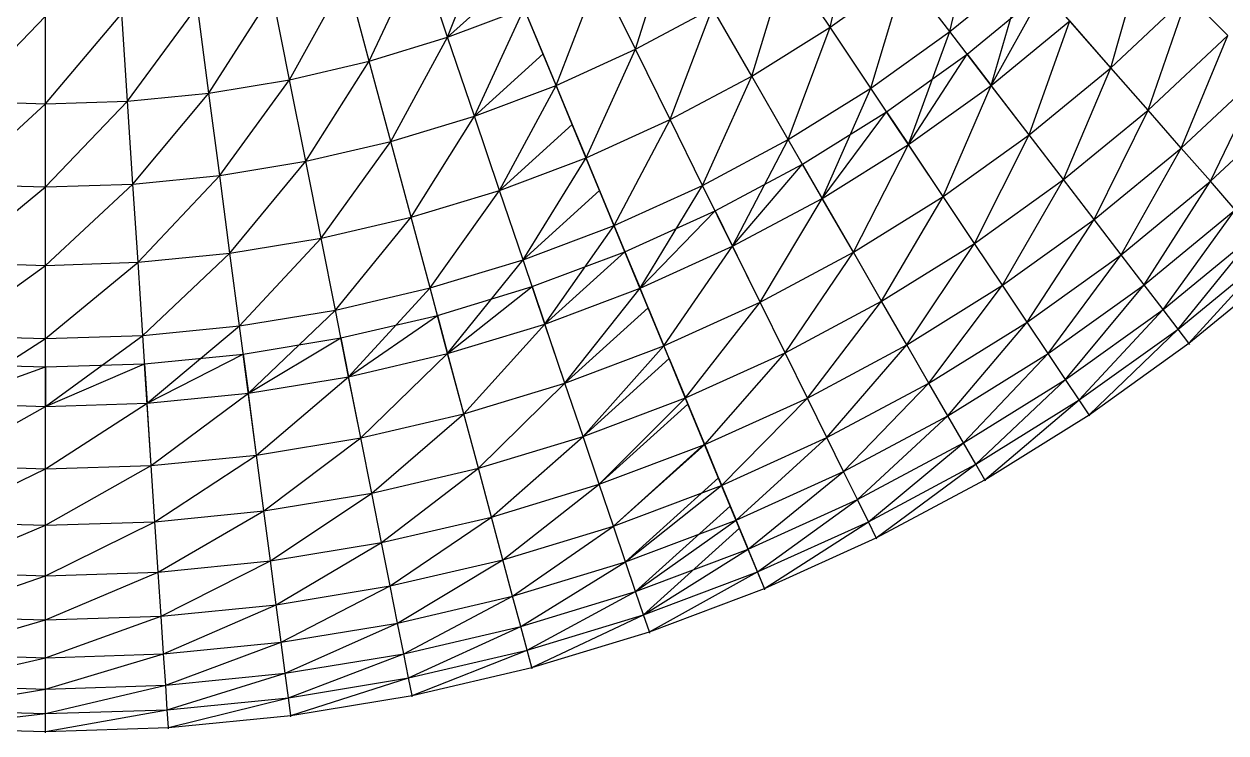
# Model space of a CAD drawing. Extents: x -1560 to 4680, y -1560 to 1560.
# Drawn here: x 3102 to 4100, y -1560 to -972 of the extents above; entities that cross this region are included whole.
import ezdxf

# ---------------------------------------------------------------- set-up
doc = ezdxf.new("R2010")
doc.units = 0
doc.header["$MEASUREMENT"] = 0
for name, color, linetype in [('HHST6X6X0.375', 13, 'Continuous'), ('L30X30X3', 1, 'Continuous'), ('TRIO25X148_A', 4, 'Continuous'), ('TRIO25X148_B', 6, 'Continuous'), ('TRIO25X148_C', 96, 'Continuous'), ('TRIO25X148_D', 3, 'Continuous'), ('TRIO25X148_F', 52, 'Continuous'), ('TRIO2875X148_A', 140, 'Continuous'), ('TRIO35X148', 30, 'Continuous'), ('TRIO45X148', 5, 'Continuous')]:
    doc.layers.add(name, color=color, linetype=linetype)

msp = doc.modelspace()

# ---------------------------------------------------------------- linework, layer by layer
at = {"layer": 'HHST6X6X0.375'}
for p, q in [((4069.67, -1237.63, 60), (4068.98, -1236.74, 68.93)), ((3986.69, -1297.09, 60), (3986.07, -1296.16, 68.93)), ((3900, -1351, 60), (3899.44, -1350.03, 68.93)), ((3809.97, -1399.12, 60), (3809.47, -1398.11, 68.93)), ((3716.99, -1441.25, 60), (3716.56, -1440.21, 68.93)), ((3621.45, -1477.21, 60), (3621.08, -1476.15, 68.93)), ((3523.76, -1506.84, 60), (3523.47, -1505.76, 68.93)), ((3424.34, -1530.03, 60), (3424.12, -1528.92, 68.93)), ((3323.62, -1546.65, 60), (3323.47, -1545.54, 68.93)), ((3222.03, -1556.66, 60), (3221.96, -1555.54, 68.93)), ((3120, -1560, 60), (3120, -1558.88, 68.93))]:
    msp.add_line(p, q, dxfattribs=at)
at = {"layer": 'L30X30X3'}
for p, q in [((3543.65, -1022.78, 983.97), (3532.87, -996.75, 955.58)), ((3884.85, -996.78, 744.42), (3904.83, -1022.81, 767.3)), ((3818.02, -1044.67, 744.42), (3836.25, -1071.95, 767.3)), ((3557.12, -1055.3, 888.79), (3568.54, -1082.86, 915.44)), ((3748.21, -1088.08, 744.42), (3764.61, -1116.5, 767.3)), ((3591.8, -1139.03, 843.13), (3579.8, -1110.04, 818.32)), ((3675.7, -1126.84, 744.42), (3690.21, -1156.27, 767.3)), ((3600.81, -1160.77, 744.42), (3613.36, -1191.08, 767.3)), ((3523.86, -1189.73, 744.42), (3534.41, -1220.8, 767.3)), ((3445.18, -1213.6, 744.42), (3453.67, -1245.29, 767.3)), ((3620.08, -1207.31, 667.36), (3633.14, -1238.83, 688.22)), ((3365.11, -1232.27, 744.42), (3371.51, -1264.45, 767.3)), ((3283.99, -1245.66, 744.42), (3288.28, -1278.19, 767.3)), ((3120, -1256.41, 744.42), (3120, -1289.22, 767.3)), ((3202.17, -1253.72, 744.42), (3204.32, -1286.46, 767.3)), ((3637.55, -1249.48, 587.4), (3651.07, -1282.11, 606.18)), ((3667.07, -1320.75, 521.47), (3653.15, -1287.14, 504.85)), ((3666.82, -1320.15, 420), (3681.1, -1354.62, 434.41)), ((3678.52, -1348.39, 333.15), (3693.11, -1383.6, 345.29)), ((3688.2, -1371.76, 244.63), (3703.04, -1407.58, 254.46)), ((3710.87, -1426.47, 162.22), (3695.83, -1390.17, 154.74))]:
    msp.add_line(p, q, dxfattribs=at)
at = {"layer": 'TRIO25X148_A'}
for p, q in [((3453.66, -982.93, 1048.46), (3430.27, -914.01, 1108.7)), ((3771.17, -974.55, 915.44), (3735.04, -920.48, 983.97)), ((3388.66, -1002.65, 1048.46), (3369.82, -932.35, 1108.7)), ((3609.64, -992.88, 983.97), (3579.1, -930.97, 1048.46)), ((3870.53, -978.11, 843.13), (3833.52, -929.87, 915.44)), ((3322.51, -1018.07, 1048.46), (3308.31, -946.69, 1108.7)), ((3255.49, -1029.14, 1048.46), (3245.99, -956.98, 1108.7)), ((4101.28, -981.28, 606.18), (4068.16, -948.16, 688.22)), ((3120, -1038.02, 1048.46), (3120, -965.24, 1108.7)), ((3187.89, -1035.8, 1048.46), (3183.13, -963.17, 1108.7)), ((3543.65, -1022.78, 983.97), (3517.23, -959, 1048.46)), ((3706.04, -1015.05, 915.44), (3673.53, -958.73, 983.97)), ((3804.95, -1025.1, 843.13), (3771.17, -974.55, 915.44)), ((4004.12, -1008.15, 688.22), (3970.04, -969.29, 767.3)), ((3475.85, -1048.3, 983.97), (3453.66, -982.93, 1048.46)), ((3904.83, -1022.81, 767.3), (3870.53, -978.11, 843.13)), ((3638.4, -1051.21, 915.44), (3609.64, -992.88, 983.97)), ((3406.52, -1069.33, 983.97), (3388.66, -1002.65, 1048.46)), ((3736.44, -1067.7, 843.13), (3706.04, -1015.05, 915.44)), ((4035, -1043.36, 606.18), (4004.12, -1008.15, 688.22)), ((3335.98, -1085.78, 983.97), (3322.51, -1018.07, 1048.46)), ((3568.54, -1082.86, 915.44), (3543.65, -1022.78, 983.97)), ((3836.25, -1071.95, 767.3), (3804.95, -1025.1, 843.13)), ((3936.29, -1063.81, 688.22), (3904.83, -1022.81, 767.3)), ((3192.4, -1104.68, 983.97), (3187.89, -1035.8, 1048.46)), ((3264.5, -1097.58, 983.97), (3255.49, -1029.14, 1048.46)), ((3120, -1107.05, 983.97), (3120, -1038.02, 1048.46)), ((4062.58, -1074.81, 521.47), (4035, -1043.36, 606.18)), ((3496.75, -1109.88, 915.44), (3475.85, -1048.3, 983.97)), ((3665.29, -1105.73, 843.13), (3638.4, -1051.21, 915.44)), ((3964.81, -1100.97, 606.18), (3936.29, -1063.81, 688.22)), ((3423.36, -1132.14, 915.44), (3406.52, -1069.33, 983.97)), ((3764.61, -1116.5, 767.3), (3736.44, -1067.7, 843.13)), ((3864.97, -1114.92, 688.22), (3836.25, -1071.95, 767.3)), ((4086.76, -1102.37, 434.41), (4062.58, -1074.81, 521.47)), ((3348.66, -1149.56, 915.44), (3335.98, -1085.78, 983.97)), ((3591.8, -1139.03, 843.13), (3568.54, -1082.86, 915.44)), ((3120, -1172.08, 915.44), (3120, -1107.05, 983.97)), ((3196.66, -1169.57, 915.44), (3192.4, -1104.68, 983.97)), ((3272.99, -1162.05, 915.44), (3264.5, -1097.58, 983.97)), ((3690.21, -1156.27, 767.3), (3665.29, -1105.73, 843.13)), ((3990.27, -1134.16, 521.47), (3964.81, -1100.97, 606.18)), ((4107.44, -1125.96, 345.29), (4086.76, -1102.37, 434.41)), ((3516.3, -1167.45, 843.13), (3496.75, -1109.88, 915.44)), ((3790.45, -1161.26, 688.22), (3764.61, -1116.5, 767.3)), ((3890.99, -1153.87, 606.18), (3864.97, -1114.92, 688.22)), ((3439.09, -1190.87, 843.13), (3423.36, -1132.14, 915.44)), ((4012.59, -1163.24, 434.41), (3990.27, -1134.16, 521.47)), ((3613.36, -1191.08, 767.3), (3591.8, -1139.03, 843.13)), ((3360.52, -1209.19, 843.13), (3348.66, -1149.56, 915.44)), ((3713.07, -1202.62, 688.22), (3690.21, -1156.27, 767.3)), ((3914.23, -1188.65, 521.47), (3890.99, -1153.87, 606.18)), ((3280.92, -1222.33, 843.13), (3272.99, -1162.05, 915.44)), ((3813.87, -1201.82, 606.18), (3790.45, -1161.26, 688.22)), ((4031.68, -1188.13, 345.29), (4012.59, -1163.24, 434.41)), ((3120, -1232.88, 843.13), (3120, -1172.08, 915.44)), ((3200.63, -1230.24, 843.13), (3196.66, -1169.57, 915.44)), ((3534.41, -1220.8, 767.3), (3516.3, -1167.45, 843.13)), ((3453.67, -1245.29, 767.3), (3439.09, -1190.87, 843.13)), ((3633.14, -1238.83, 688.22), (3613.36, -1191.08, 767.3)), ((3934.6, -1219.13, 434.41), (3914.23, -1188.65, 521.47)), ((3733.78, -1244.63, 606.18), (3713.07, -1202.62, 688.22)), ((3834.79, -1238.05, 521.47), (3813.87, -1201.82, 606.18)), ((3371.51, -1264.45, 767.3), (3360.52, -1209.19, 843.13)), ((3288.28, -1278.19, 767.3), (3280.92, -1222.33, 843.13)), ((3551.02, -1269.74, 688.22), (3534.41, -1220.8, 767.3)), ((3952.02, -1245.21, 345.29), (3934.6, -1219.13, 434.41)), ((3120, -1289.22, 767.3), (3120, -1232.88, 843.13)), ((3204.32, -1286.46, 767.3), (3200.63, -1230.24, 843.13)), ((3467.05, -1295.21, 688.22), (3453.67, -1245.29, 767.3)), ((3651.07, -1282.11, 606.18), (3633.14, -1238.83, 688.22)), ((3752.28, -1282.14, 521.47), (3733.78, -1244.63, 606.18)), ((3853.12, -1269.8, 434.41), (3834.79, -1238.05, 521.47)), ((3381.6, -1315.14, 688.22), (3371.51, -1264.45, 767.3)), ((3566.08, -1314.1, 606.18), (3551.02, -1269.74, 688.22)), ((3868.8, -1296.96, 345.29), (3853.12, -1269.8, 434.41)), ((3207.7, -1338.03, 688.22), (3204.32, -1286.46, 767.3)), ((3295.02, -1329.43, 688.22), (3288.28, -1278.19, 767.3)), ((3667.07, -1320.75, 521.47), (3651.07, -1282.11, 606.18)), ((3768.5, -1315.03, 434.41), (3752.28, -1282.14, 521.47)), ((3120, -1340.91, 688.22), (3120, -1289.22, 767.3)), ((3479.18, -1340.46, 606.18), (3467.05, -1295.21, 688.22)), ((3390.74, -1361.08, 606.18), (3381.6, -1315.14, 688.22)), ((3579.52, -1353.71, 521.47), (3566.08, -1314.1, 606.18)), ((3782.37, -1343.16, 345.29), (3768.5, -1315.03, 434.41)), ((3681.1, -1354.62, 434.41), (3667.07, -1320.75, 521.47)), ((3301.14, -1375.87, 606.18), (3295.02, -1329.43, 688.22)), ((3120, -1387.75, 606.18), (3120, -1340.91, 688.22)), ((3210.76, -1384.77, 606.18), (3207.7, -1338.03, 688.22)), ((3490, -1380.86, 521.47), (3479.18, -1340.46, 606.18)), ((3591.31, -1388.42, 434.41), (3579.52, -1353.71, 521.47)), ((3693.11, -1383.6, 345.29), (3681.1, -1354.62, 434.41)), ((3398.9, -1402.1, 521.47), (3390.74, -1361.08, 606.18)), ((3306.6, -1417.34, 521.47), (3301.14, -1375.87, 606.18)), ((3213.5, -1426.51, 521.47), (3210.76, -1384.77, 606.18)), ((3499.49, -1416.27, 434.41), (3490, -1380.86, 521.47)), ((3120, -1429.57, 521.47), (3120, -1387.75, 606.18)), ((3601.39, -1418.12, 345.29), (3591.31, -1388.42, 434.41)), ((3406.05, -1438.06, 434.41), (3398.9, -1402.1, 521.47)), ((3507.61, -1446.57, 345.29), (3499.49, -1416.27, 434.41)), ((3215.9, -1463.1, 434.41), (3213.5, -1426.51, 521.47)), ((3311.38, -1453.69, 434.41), (3306.6, -1417.34, 521.47)), ((3120, -1466.23, 434.41), (3120, -1429.57, 521.47)), ((3412.17, -1468.82, 345.29), (3406.05, -1438.06, 434.41)), ((3315.48, -1484.79, 345.29), (3311.38, -1453.69, 434.41)), ((3120, -1497.6, 345.29), (3120, -1466.23, 434.41)), ((3217.95, -1494.39, 345.29), (3215.9, -1463.1, 434.41))]:
    msp.add_line(p, q, dxfattribs=at)
at = {"layer": 'TRIO25X148_B'}
for p, q in [((3507.12, -934.6, 1018.43), (3453.66, -982.93, 1048.46)), ((3543.65, -1022.78, 983.97), (3507.12, -934.6, 1018.43)), ((3904.83, -1022.81, 767.3), (3948.41, -944.62, 744.42)), ((4004.12, -1008.15, 688.22), (3948.41, -944.62, 744.42)), ((3532.87, -996.75, 955.58), (3475.85, -1048.3, 983.97)), ((3568.54, -1082.86, 915.44), (3532.87, -996.75, 955.58)), ((3836.25, -1071.95, 767.3), (3884.85, -996.78, 744.42)), ((3936.29, -1063.81, 688.22), (3884.85, -996.78, 744.42)), ((3764.61, -1116.5, 767.3), (3818.02, -1044.67, 744.42)), ((3864.97, -1114.92, 688.22), (3818.02, -1044.67, 744.42)), ((3557.12, -1055.3, 888.79), (3496.75, -1109.88, 915.44)), ((3591.8, -1139.03, 843.13), (3557.12, -1055.3, 888.79)), ((3690.21, -1156.27, 767.3), (3748.21, -1088.08, 744.42)), ((3790.45, -1161.26, 688.22), (3748.21, -1088.08, 744.42)), ((3579.8, -1110.04, 818.32), (3516.3, -1167.45, 843.13)), ((3613.36, -1191.08, 767.3), (3579.8, -1110.04, 818.32)), ((3613.36, -1191.08, 767.3), (3675.7, -1126.84, 744.42)), ((3713.07, -1202.62, 688.22), (3675.7, -1126.84, 744.42)), ((3534.41, -1220.8, 767.3), (3600.81, -1160.77, 744.42)), ((3633.14, -1238.83, 688.22), (3600.81, -1160.77, 744.42)), ((3453.67, -1245.29, 767.3), (3523.86, -1189.73, 744.42)), ((3551.02, -1269.74, 688.22), (3523.86, -1189.73, 744.42)), ((3371.51, -1264.45, 767.3), (3445.18, -1213.6, 744.42)), ((3467.05, -1295.21, 688.22), (3445.18, -1213.6, 744.42)), ((3620.08, -1207.31, 667.36), (3551.02, -1269.74, 688.22)), ((3651.07, -1282.11, 606.18), (3620.08, -1207.31, 667.36)), ((3288.28, -1278.19, 767.3), (3365.11, -1232.27, 744.42)), ((3381.6, -1315.14, 688.22), (3365.11, -1232.27, 744.42)), ((3204.32, -1286.46, 767.3), (3283.99, -1245.66, 744.42)), ((3295.02, -1329.43, 688.22), (3283.99, -1245.66, 744.42)), ((3035.68, -1286.46, 767.3), (3120, -1256.41, 744.42)), ((3120, -1289.22, 767.3), (3202.17, -1253.72, 744.42)), ((3120, -1340.91, 688.22), (3120, -1256.41, 744.42)), ((3207.7, -1338.03, 688.22), (3202.17, -1253.72, 744.42)), ((3637.55, -1249.48, 587.4), (3566.08, -1314.1, 606.18)), ((3667.07, -1320.75, 521.47), (3637.55, -1249.48, 587.4)), ((3653.15, -1287.14, 504.85), (3579.52, -1353.71, 521.47)), ((3681.1, -1354.62, 434.41), (3653.15, -1287.14, 504.85)), ((3666.82, -1320.15, 420), (3591.31, -1388.42, 434.41)), ((3693.11, -1383.6, 345.29), (3666.82, -1320.15, 420)), ((3678.52, -1348.39, 333.15), (3601.39, -1418.12, 345.29)), ((3703.04, -1407.58, 254.46), (3678.52, -1348.39, 333.15)), ((3688.2, -1371.76, 244.63), (3609.73, -1442.7, 254.46)), ((3710.87, -1426.47, 162.22), (3688.2, -1371.76, 244.63)), ((3616.3, -1462.06, 162.22), (3695.83, -1390.17, 154.74))]:
    msp.add_line(p, q, dxfattribs=at)
at = {"layer": 'TRIO25X148_C'}
for p, q in [((3870.53, -978.11, 843.13), (3932.89, -926.93, 843.13)), ((3771.17, -974.55, 915.44), (3833.52, -929.87, 915.44)), ((4004.12, -1008.15, 688.22), (4068.16, -948.16, 688.22)), ((3453.66, -982.93, 1048.46), (3517.23, -959, 1048.46)), ((3609.64, -992.88, 983.97), (3673.53, -958.73, 983.97)), ((3706.04, -1015.05, 915.44), (3771.17, -974.55, 915.44)), ((3904.83, -1022.81, 767.3), (3970.04, -969.29, 767.3)), ((3388.66, -1002.65, 1048.46), (3453.66, -982.93, 1048.46)), ((3804.95, -1025.1, 843.13), (3870.53, -978.11, 843.13)), ((4035, -1043.36, 606.18), (4101.28, -981.28, 606.18)), ((3543.65, -1022.78, 983.97), (3609.64, -992.88, 983.97)), ((3322.51, -1018.07, 1048.46), (3388.66, -1002.65, 1048.46)), ((3638.4, -1051.21, 915.44), (3706.04, -1015.05, 915.44)), ((3936.29, -1063.81, 688.22), (4004.12, -1008.15, 688.22)), ((4062.58, -1074.81, 521.47), (4130.86, -1010.86, 521.47)), ((3255.49, -1029.14, 1048.46), (3322.51, -1018.07, 1048.46)), ((3475.85, -1048.3, 983.97), (3543.65, -1022.78, 983.97)), ((3736.44, -1067.7, 843.13), (3804.95, -1025.1, 843.13)), ((3836.25, -1071.95, 767.3), (3904.83, -1022.81, 767.3)), ((3052.11, -1035.8, 1048.46), (3120, -1038.02, 1048.46)), ((3120, -1038.02, 1048.46), (3187.89, -1035.8, 1048.46)), ((3187.89, -1035.8, 1048.46), (3255.49, -1029.14, 1048.46)), ((4086.76, -1102.37, 434.41), (4156.78, -1036.78, 434.41)), ((3964.81, -1100.97, 606.18), (4035, -1043.36, 606.18)), ((3406.52, -1069.33, 983.97), (3475.85, -1048.3, 983.97)), ((3568.54, -1082.86, 915.44), (3638.4, -1051.21, 915.44)), ((3864.97, -1114.92, 688.22), (3936.29, -1063.81, 688.22)), ((3335.98, -1085.78, 983.97), (3406.52, -1069.33, 983.97)), ((3665.29, -1105.73, 843.13), (3736.44, -1067.7, 843.13)), ((3764.61, -1116.5, 767.3), (3836.25, -1071.95, 767.3)), ((3990.27, -1134.16, 521.47), (4062.58, -1074.81, 521.47)), ((3264.5, -1097.58, 983.97), (3335.98, -1085.78, 983.97)), ((3496.75, -1109.88, 915.44), (3568.54, -1082.86, 915.44)), ((3047.6, -1104.68, 983.97), (3120, -1107.05, 983.97)), ((3120, -1107.05, 983.97), (3192.4, -1104.68, 983.97)), ((3192.4, -1104.68, 983.97), (3264.5, -1097.58, 983.97)), ((3591.8, -1139.03, 843.13), (3665.29, -1105.73, 843.13)), ((3890.99, -1153.87, 606.18), (3964.81, -1100.97, 606.18)), ((4012.59, -1163.24, 434.41), (4086.76, -1102.37, 434.41)), ((3423.36, -1132.14, 915.44), (3496.75, -1109.88, 915.44)), ((3690.21, -1156.27, 767.3), (3764.61, -1116.5, 767.3)), ((3790.45, -1161.26, 688.22), (3864.97, -1114.92, 688.22)), ((4031.68, -1188.13, 345.29), (4107.44, -1125.96, 345.29)), ((3348.66, -1149.56, 915.44), (3423.36, -1132.14, 915.44)), ((3914.23, -1188.65, 521.47), (3990.27, -1134.16, 521.47)), ((3516.3, -1167.45, 843.13), (3591.8, -1139.03, 843.13)), ((4047.48, -1208.72, 254.46), (4124.55, -1145.47, 254.46)), ((3272.99, -1162.05, 915.44), (3348.66, -1149.56, 915.44)), ((3613.36, -1191.08, 767.3), (3690.21, -1156.27, 767.3)), ((3813.87, -1201.82, 606.18), (3890.99, -1153.87, 606.18)), ((3196.66, -1169.57, 915.44), (3272.99, -1162.05, 915.44)), ((3713.07, -1202.62, 688.22), (3790.45, -1161.26, 688.22)), ((3934.6, -1219.13, 434.41), (4012.59, -1163.24, 434.41)), ((4059.93, -1224.94, 162.22), (4138.03, -1160.84, 162.22)), ((3043.34, -1169.57, 915.44), (3120, -1172.08, 915.44)), ((3120, -1172.08, 915.44), (3196.66, -1169.57, 915.44)), ((3439.09, -1190.87, 843.13), (3516.3, -1167.45, 843.13)), ((4068.98, -1236.74, 68.93), (4147.84, -1172.03, 68.93)), ((3360.52, -1209.19, 843.13), (3439.09, -1190.87, 843.13)), ((3534.41, -1220.8, 767.3), (3613.36, -1191.08, 767.3)), ((3834.79, -1238.05, 521.47), (3914.23, -1188.65, 521.47)), ((3952.02, -1245.21, 345.29), (4031.68, -1188.13, 345.29)), ((3633.14, -1238.83, 688.22), (3713.07, -1202.62, 688.22)), ((3733.78, -1244.63, 606.18), (3813.87, -1201.82, 606.18)), ((3280.92, -1222.33, 843.13), (3360.52, -1209.19, 843.13)), ((3966.44, -1266.79, 254.46), (4047.48, -1208.72, 254.46)), ((3200.63, -1230.24, 843.13), (3280.92, -1222.33, 843.13)), ((3453.67, -1245.29, 767.3), (3534.41, -1220.8, 767.3)), ((3853.12, -1269.8, 434.41), (3934.6, -1219.13, 434.41)), ((3977.8, -1283.79, 162.22), (4059.93, -1224.94, 162.22)), ((3039.37, -1230.24, 843.13), (3120, -1232.88, 843.13)), ((3120, -1232.88, 843.13), (3200.63, -1230.24, 843.13)), ((3986.07, -1296.16, 68.93), (4068.98, -1236.74, 68.93)), ((3371.51, -1264.45, 767.3), (3453.67, -1245.29, 767.3)), ((3551.02, -1269.74, 688.22), (3633.14, -1238.83, 688.22)), ((3651.07, -1282.11, 606.18), (3733.78, -1244.63, 606.18)), ((3752.28, -1282.14, 521.47), (3834.79, -1238.05, 521.47)), ((3868.8, -1296.96, 345.29), (3952.02, -1245.21, 345.29)), ((3288.28, -1278.19, 767.3), (3371.51, -1264.45, 767.3)), ((3881.78, -1319.44, 254.46), (3966.44, -1266.79, 254.46)), ((3467.05, -1295.21, 688.22), (3551.02, -1269.74, 688.22)), ((3768.5, -1315.03, 434.41), (3853.12, -1269.8, 434.41)), ((3035.68, -1286.46, 767.3), (3120, -1289.22, 767.3)), ((3120, -1289.22, 767.3), (3204.32, -1286.46, 767.3)), ((3204.32, -1286.46, 767.3), (3288.28, -1278.19, 767.3)), ((3566.08, -1314.1, 606.18), (3651.07, -1282.11, 606.18)), ((3667.07, -1320.75, 521.47), (3752.28, -1282.14, 521.47)), ((3892, -1337.15, 162.22), (3977.8, -1283.79, 162.22)), ((3381.6, -1315.14, 688.22), (3467.05, -1295.21, 688.22)), ((3899.44, -1350.03, 68.93), (3986.07, -1296.16, 68.93)), ((3782.37, -1343.16, 345.29), (3868.8, -1296.96, 345.29)), ((3295.02, -1329.43, 688.22), (3381.6, -1315.14, 688.22)), ((3479.18, -1340.46, 606.18), (3566.08, -1314.1, 606.18)), ((3681.1, -1354.62, 434.41), (3768.5, -1315.03, 434.41)), ((3579.52, -1353.71, 521.47), (3667.07, -1320.75, 521.47)), ((3793.85, -1366.43, 254.46), (3881.78, -1319.44, 254.46)), ((3207.7, -1338.03, 688.22), (3295.02, -1329.43, 688.22)), ((3032.3, -1338.03, 688.22), (3120, -1340.91, 688.22)), ((3120, -1340.91, 688.22), (3207.7, -1338.03, 688.22)), ((3390.74, -1361.08, 606.18), (3479.18, -1340.46, 606.18)), ((3693.11, -1383.6, 345.29), (3782.37, -1343.16, 345.29)), ((3802.9, -1384.78, 162.22), (3892, -1337.15, 162.22)), ((3490, -1380.86, 521.47), (3579.52, -1353.71, 521.47)), ((3591.31, -1388.42, 434.41), (3681.1, -1354.62, 434.41)), ((3809.47, -1398.11, 68.93), (3899.44, -1350.03, 68.93)), ((3301.14, -1375.87, 606.18), (3390.74, -1361.08, 606.18)), ((3703.04, -1407.58, 254.46), (3793.85, -1366.43, 254.46)), ((3210.76, -1384.77, 606.18), (3301.14, -1375.87, 606.18)), ((3029.24, -1384.77, 606.18), (3120, -1387.75, 606.18)), ((3120, -1387.75, 606.18), (3210.76, -1384.77, 606.18)), ((3398.9, -1402.1, 521.47), (3490, -1380.86, 521.47)), ((3601.39, -1418.12, 345.29), (3693.11, -1383.6, 345.29)), ((3710.87, -1426.47, 162.22), (3802.9, -1384.78, 162.22)), ((3499.49, -1416.27, 434.41), (3591.31, -1388.42, 434.41)), ((3306.6, -1417.34, 521.47), (3398.9, -1402.1, 521.47)), ((3716.56, -1440.21, 68.93), (3809.47, -1398.11, 68.93)), ((3406.05, -1438.06, 434.41), (3499.49, -1416.27, 434.41)), ((3609.73, -1442.7, 254.46), (3703.04, -1407.58, 254.46)), ((3026.5, -1426.51, 521.47), (3120, -1429.57, 521.47)), ((3120, -1429.57, 521.47), (3213.5, -1426.51, 521.47)), ((3213.5, -1426.51, 521.47), (3306.6, -1417.34, 521.47)), ((3507.61, -1446.57, 345.29), (3601.39, -1418.12, 345.29)), ((3616.3, -1462.06, 162.22), (3710.87, -1426.47, 162.22)), ((3311.38, -1453.69, 434.41), (3406.05, -1438.06, 434.41)), ((3514.33, -1471.64, 254.46), (3609.73, -1442.7, 254.46)), ((3621.08, -1476.15, 68.93), (3716.56, -1440.21, 68.93)), ((3215.9, -1463.1, 434.41), (3311.38, -1453.69, 434.41)), ((3412.17, -1468.82, 345.29), (3507.61, -1446.57, 345.29)), ((3024.1, -1463.1, 434.41), (3120, -1466.23, 434.41)), ((3120, -1466.23, 434.41), (3215.9, -1463.1, 434.41)), ((3519.62, -1491.39, 162.22), (3616.3, -1462.06, 162.22)), ((3315.48, -1484.79, 345.29), (3412.17, -1468.82, 345.29)), ((3417.23, -1494.28, 254.46), (3514.33, -1471.64, 254.46)), ((3523.47, -1505.76, 68.93), (3621.08, -1476.15, 68.93)), ((3217.95, -1494.39, 345.29), (3315.48, -1484.79, 345.29)), ((3022.05, -1494.39, 345.29), (3120, -1497.6, 345.29)), ((3120, -1497.6, 345.29), (3217.95, -1494.39, 345.29)), ((3318.86, -1510.52, 254.46), (3417.23, -1494.28, 254.46)), ((3421.22, -1514.34, 162.22), (3519.62, -1491.39, 162.22)), ((3424.12, -1528.92, 68.93), (3523.47, -1505.76, 68.93)), ((3219.65, -1520.29, 254.46), (3318.86, -1510.52, 254.46)), ((3321.53, -1530.8, 162.22), (3421.22, -1514.34, 162.22)), ((3020.35, -1520.29, 254.46), (3120, -1523.55, 254.46)), ((3120, -1523.55, 254.46), (3219.65, -1520.29, 254.46)), ((3220.98, -1540.7, 162.22), (3321.53, -1530.8, 162.22)), ((3323.47, -1545.54, 68.93), (3424.12, -1528.92, 68.93)), ((3019.02, -1540.7, 162.22), (3120, -1544, 162.22)), ((3120, -1544, 162.22), (3220.98, -1540.7, 162.22)), ((3221.96, -1555.54, 68.93), (3323.47, -1545.54, 68.93)), ((3018.04, -1555.54, 68.93), (3120, -1558.88, 68.93)), ((3120, -1558.88, 68.93), (3221.96, -1555.54, 68.93))]:
    msp.add_line(p, q, dxfattribs=at)
at = {"layer": 'TRIO25X148_D'}
for p, q in [((3771.17, -974.55, 915.44), (3793.93, -878.28, 983.97)), ((3870.53, -978.11, 843.13), (3892.81, -881.22, 915.44)), ((3453.66, -982.93, 1048.46), (3489.38, -891.76, 1108.7)), ((3609.64, -992.88, 983.97), (3639.01, -898.95, 1048.46)), ((3388.66, -1002.65, 1048.46), (3430.27, -914.01, 1108.7)), ((4004.12, -1008.15, 688.22), (4031.62, -911.62, 767.3)), ((3706.04, -1015.05, 915.44), (3735.04, -920.48, 983.97)), ((3904.83, -1022.81, 767.3), (3932.89, -926.93, 843.13)), ((3322.51, -1018.07, 1048.46), (3369.82, -932.35, 1108.7)), ((3543.65, -1022.78, 983.97), (3579.1, -930.97, 1048.46)), ((3804.95, -1025.1, 843.13), (3833.52, -929.87, 915.44)), ((3255.49, -1029.14, 1048.46), (3308.31, -946.69, 1108.7)), ((3187.89, -1035.8, 1048.46), (3245.99, -956.98, 1108.7)), ((4035, -1043.36, 606.18), (4068.16, -948.16, 688.22)), ((3052.11, -1035.8, 1048.46), (3120, -965.24, 1108.7)), ((3120, -1038.02, 1048.46), (3183.13, -963.17, 1108.7)), ((3475.85, -1048.3, 983.97), (3517.23, -959, 1048.46)), ((3638.4, -1051.21, 915.44), (3673.53, -958.73, 983.97)), ((3736.44, -1067.7, 843.13), (3771.17, -974.55, 915.44)), ((3936.29, -1063.81, 688.22), (3970.04, -969.29, 767.3)), ((3406.52, -1069.33, 983.97), (3453.66, -982.93, 1048.46)), ((3836.25, -1071.95, 767.3), (3870.53, -978.11, 843.13)), ((4062.58, -1074.81, 521.47), (4101.28, -981.28, 606.18)), ((3568.54, -1082.86, 915.44), (3609.64, -992.88, 983.97)), ((3335.98, -1085.78, 983.97), (3388.66, -1002.65, 1048.46)), ((3665.29, -1105.73, 843.13), (3706.04, -1015.05, 915.44)), ((3964.81, -1100.97, 606.18), (4004.12, -1008.15, 688.22)), ((4086.76, -1102.37, 434.41), (4130.86, -1010.86, 521.47)), ((3264.5, -1097.58, 983.97), (3322.51, -1018.07, 1048.46)), ((3496.75, -1109.88, 915.44), (3543.65, -1022.78, 983.97)), ((3764.61, -1116.5, 767.3), (3804.95, -1025.1, 843.13)), ((3864.97, -1114.92, 688.22), (3904.83, -1022.81, 767.3)), ((3120, -1107.05, 983.97), (3187.89, -1035.8, 1048.46)), ((3192.4, -1104.68, 983.97), (3255.49, -1029.14, 1048.46)), ((3047.6, -1104.68, 983.97), (3120, -1038.02, 1048.46)), ((3990.27, -1134.16, 521.47), (4035, -1043.36, 606.18)), ((3423.36, -1132.14, 915.44), (3475.85, -1048.3, 983.97)), ((3591.8, -1139.03, 843.13), (3638.4, -1051.21, 915.44)), ((3890.99, -1153.87, 606.18), (3936.29, -1063.81, 688.22)), ((3348.66, -1149.56, 915.44), (3406.52, -1069.33, 983.97)), ((3690.21, -1156.27, 767.3), (3736.44, -1067.7, 843.13)), ((3790.45, -1161.26, 688.22), (3836.25, -1071.95, 767.3)), ((4012.59, -1163.24, 434.41), (4062.58, -1074.81, 521.47)), ((3272.99, -1162.05, 915.44), (3335.98, -1085.78, 983.97)), ((3516.3, -1167.45, 843.13), (3568.54, -1082.86, 915.44)), ((3043.34, -1169.57, 915.44), (3120, -1107.05, 983.97)), ((3120, -1172.08, 915.44), (3192.4, -1104.68, 983.97)), ((3196.66, -1169.57, 915.44), (3264.5, -1097.58, 983.97)), ((3613.36, -1191.08, 767.3), (3665.29, -1105.73, 843.13)), ((3914.23, -1188.65, 521.47), (3964.81, -1100.97, 606.18)), ((4031.68, -1188.13, 345.29), (4086.76, -1102.37, 434.41)), ((3439.09, -1190.87, 843.13), (3496.75, -1109.88, 915.44)), ((3713.07, -1202.62, 688.22), (3764.61, -1116.5, 767.3)), ((3813.87, -1201.82, 606.18), (3864.97, -1114.92, 688.22)), ((4047.48, -1208.72, 254.46), (4107.44, -1125.96, 345.29)), ((3360.52, -1209.19, 843.13), (3423.36, -1132.14, 915.44)), ((3934.6, -1219.13, 434.41), (3990.27, -1134.16, 521.47)), ((3534.41, -1220.8, 767.3), (3591.8, -1139.03, 843.13)), ((3280.92, -1222.33, 843.13), (3348.66, -1149.56, 915.44)), ((3633.14, -1238.83, 688.22), (3690.21, -1156.27, 767.3)), ((3834.79, -1238.05, 521.47), (3890.99, -1153.87, 606.18)), ((3200.63, -1230.24, 843.13), (3272.99, -1162.05, 915.44)), ((3733.78, -1244.63, 606.18), (3790.45, -1161.26, 688.22)), ((3952.02, -1245.21, 345.29), (4012.59, -1163.24, 434.41)), ((3039.37, -1230.24, 843.13), (3120, -1172.08, 915.44)), ((3120, -1232.88, 843.13), (3196.66, -1169.57, 915.44)), ((3453.67, -1245.29, 767.3), (3516.3, -1167.45, 843.13)), ((3371.51, -1264.45, 767.3), (3439.09, -1190.87, 843.13)), ((3551.02, -1269.74, 688.22), (3613.36, -1191.08, 767.3)), ((3853.12, -1269.8, 434.41), (3914.23, -1188.65, 521.47)), ((3966.44, -1266.79, 254.46), (4031.68, -1188.13, 345.29)), ((3651.07, -1282.11, 606.18), (3713.07, -1202.62, 688.22)), ((3752.28, -1282.14, 521.47), (3813.87, -1201.82, 606.18)), ((3288.28, -1278.19, 767.3), (3360.52, -1209.19, 843.13)), ((3204.32, -1286.46, 767.3), (3280.92, -1222.33, 843.13)), ((3467.05, -1295.21, 688.22), (3534.41, -1220.8, 767.3)), ((3868.8, -1296.96, 345.29), (3934.6, -1219.13, 434.41)), ((3035.68, -1286.46, 767.3), (3120, -1232.88, 843.13)), ((3120, -1289.22, 767.3), (3200.63, -1230.24, 843.13)), ((3381.6, -1315.14, 688.22), (3453.67, -1245.29, 767.3)), ((3566.08, -1314.1, 606.18), (3633.14, -1238.83, 688.22)), ((3667.07, -1320.75, 521.47), (3733.78, -1244.63, 606.18)), ((3768.5, -1315.03, 434.41), (3834.79, -1238.05, 521.47)), ((3881.78, -1319.44, 254.46), (3952.02, -1245.21, 345.29)), ((3295.02, -1329.43, 688.22), (3371.51, -1264.45, 767.3)), ((3479.18, -1340.46, 606.18), (3551.02, -1269.74, 688.22)), ((3782.37, -1343.16, 345.29), (3853.12, -1269.8, 434.41)), ((3120, -1340.91, 688.22), (3204.32, -1286.46, 767.3)), ((3207.7, -1338.03, 688.22), (3288.28, -1278.19, 767.3)), ((3579.52, -1353.71, 521.47), (3651.07, -1282.11, 606.18)), ((3681.1, -1354.62, 434.41), (3752.28, -1282.14, 521.47)), ((3032.3, -1338.03, 688.22), (3120, -1289.22, 767.3)), ((3390.74, -1361.08, 606.18), (3467.05, -1295.21, 688.22)), ((3793.85, -1366.43, 254.46), (3868.8, -1296.96, 345.29)), ((3301.14, -1375.87, 606.18), (3381.6, -1315.14, 688.22)), ((3490, -1380.86, 521.47), (3566.08, -1314.1, 606.18)), ((3693.11, -1383.6, 345.29), (3768.5, -1315.03, 434.41)), ((3591.31, -1388.42, 434.41), (3667.07, -1320.75, 521.47)), ((3210.76, -1384.77, 606.18), (3295.02, -1329.43, 688.22)), ((3029.24, -1384.77, 606.18), (3120, -1340.91, 688.22)), ((3120, -1387.75, 606.18), (3207.7, -1338.03, 688.22)), ((3398.9, -1402.1, 521.47), (3479.18, -1340.46, 606.18)), ((3703.04, -1407.58, 254.46), (3782.37, -1343.16, 345.29)), ((3499.49, -1416.27, 434.41), (3579.52, -1353.71, 521.47)), ((3601.39, -1418.12, 345.29), (3681.1, -1354.62, 434.41)), ((3306.6, -1417.34, 521.47), (3390.74, -1361.08, 606.18)), ((3213.5, -1426.51, 521.47), (3301.14, -1375.87, 606.18)), ((3120, -1429.57, 521.47), (3210.76, -1384.77, 606.18)), ((3406.05, -1438.06, 434.41), (3490, -1380.86, 521.47)), ((3609.73, -1442.7, 254.46), (3693.11, -1383.6, 345.29)), ((3026.5, -1426.51, 521.47), (3120, -1387.75, 606.18)), ((3507.61, -1446.57, 345.29), (3591.31, -1388.42, 434.41)), ((3311.38, -1453.69, 434.41), (3398.9, -1402.1, 521.47)), ((3412.17, -1468.82, 345.29), (3499.49, -1416.27, 434.41)), ((3120, -1466.23, 434.41), (3213.5, -1426.51, 521.47)), ((3215.9, -1463.1, 434.41), (3306.6, -1417.34, 521.47)), ((3514.33, -1471.64, 254.46), (3601.39, -1418.12, 345.29)), ((3024.1, -1463.1, 434.41), (3120, -1429.57, 521.47)), ((3315.48, -1484.79, 345.29), (3406.05, -1438.06, 434.41)), ((3217.95, -1494.39, 345.29), (3311.38, -1453.69, 434.41)), ((3417.23, -1494.28, 254.46), (3507.61, -1446.57, 345.29)), ((3022.05, -1494.39, 345.29), (3120, -1466.23, 434.41)), ((3120, -1497.6, 345.29), (3215.9, -1463.1, 434.41)), ((3318.86, -1510.52, 254.46), (3412.17, -1468.82, 345.29)), ((3219.65, -1520.29, 254.46), (3315.48, -1484.79, 345.29)), ((3120, -1523.55, 254.46), (3217.95, -1494.39, 345.29)), ((3020.35, -1520.29, 254.46), (3120, -1497.6, 345.29))]:
    msp.add_line(p, q, dxfattribs=at)
at = {"layer": 'TRIO25X148_F'}
for p, q in [((3532.87, -996.75, 955.58), (3507.12, -934.6, 1018.43)), ((3884.85, -996.78, 744.42), (3948.41, -944.62, 744.42)), ((3557.12, -1055.3, 888.79), (3532.87, -996.75, 955.58)), ((3818.02, -1044.67, 744.42), (3884.85, -996.78, 744.42)), ((3748.21, -1088.08, 744.42), (3818.02, -1044.67, 744.42)), ((3579.8, -1110.04, 818.32), (3557.12, -1055.3, 888.79)), ((3675.7, -1126.84, 744.42), (3748.21, -1088.08, 744.42)), ((3600.81, -1160.77, 744.42), (3579.8, -1110.04, 818.32)), ((3600.81, -1160.77, 744.42), (3675.7, -1126.84, 744.42)), ((3523.86, -1189.73, 744.42), (3600.81, -1160.77, 744.42)), ((3620.08, -1207.31, 667.36), (3600.81, -1160.77, 744.42)), ((3445.18, -1213.6, 744.42), (3523.86, -1189.73, 744.42)), ((3365.11, -1232.27, 744.42), (3445.18, -1213.6, 744.42)), ((3637.55, -1249.48, 587.4), (3620.08, -1207.31, 667.36)), ((3283.99, -1245.66, 744.42), (3365.11, -1232.27, 744.42)), ((3202.17, -1253.72, 744.42), (3283.99, -1245.66, 744.42)), ((3037.83, -1253.72, 744.42), (3120, -1256.41, 744.42)), ((3120, -1256.41, 744.42), (3202.17, -1253.72, 744.42))]:
    msp.add_line(p, q, dxfattribs=at)
at = {"layer": 'TRIO2875X148_A'}
for p, q in [((4059.93, -1224.94, 162.22), (4124.55, -1145.47, 254.46)), ((4068.98, -1236.74, 68.93), (4138.03, -1160.84, 162.22)), ((4047.48, -1208.72, 254.46), (4031.68, -1188.13, 345.29)), ((3977.8, -1283.79, 162.22), (4047.48, -1208.72, 254.46)), ((4059.93, -1224.94, 162.22), (4047.48, -1208.72, 254.46)), ((3986.07, -1296.16, 68.93), (4059.93, -1224.94, 162.22)), ((3966.44, -1266.79, 254.46), (3952.02, -1245.21, 345.29)), ((3653.15, -1287.14, 504.85), (3637.55, -1249.48, 587.4)), ((3892, -1337.15, 162.22), (3966.44, -1266.79, 254.46)), ((3977.8, -1283.79, 162.22), (3966.44, -1266.79, 254.46)), ((3899.44, -1350.03, 68.93), (3977.8, -1283.79, 162.22)), ((3666.82, -1320.15, 420), (3653.15, -1287.14, 504.85)), ((3881.78, -1319.44, 254.46), (3868.8, -1296.96, 345.29)), ((3678.52, -1348.39, 333.15), (3666.82, -1320.15, 420)), ((3802.9, -1384.78, 162.22), (3881.78, -1319.44, 254.46)), ((3892, -1337.15, 162.22), (3881.78, -1319.44, 254.46)), ((3793.85, -1366.43, 254.46), (3782.37, -1343.16, 345.29)), ((3809.47, -1398.11, 68.93), (3892, -1337.15, 162.22)), ((3688.2, -1371.76, 244.63), (3678.52, -1348.39, 333.15)), ((3710.87, -1426.47, 162.22), (3793.85, -1366.43, 254.46)), ((3802.9, -1384.78, 162.22), (3793.85, -1366.43, 254.46)), ((3695.83, -1390.17, 154.74), (3688.2, -1371.76, 244.63)), ((3703.04, -1407.58, 254.46), (3693.11, -1383.6, 345.29)), ((3716.56, -1440.21, 68.93), (3802.9, -1384.78, 162.22)), ((3616.3, -1462.06, 162.22), (3703.04, -1407.58, 254.46)), ((3710.87, -1426.47, 162.22), (3703.04, -1407.58, 254.46)), ((3609.73, -1442.7, 254.46), (3601.39, -1418.12, 345.29)), ((3621.08, -1476.15, 68.93), (3710.87, -1426.47, 162.22)), ((3519.62, -1491.39, 162.22), (3609.73, -1442.7, 254.46)), ((3616.3, -1462.06, 162.22), (3609.73, -1442.7, 254.46)), ((3514.33, -1471.64, 254.46), (3507.61, -1446.57, 345.29)), ((3523.47, -1505.76, 68.93), (3616.3, -1462.06, 162.22)), ((3417.23, -1494.28, 254.46), (3412.17, -1468.82, 345.29)), ((3421.22, -1514.34, 162.22), (3514.33, -1471.64, 254.46)), ((3519.62, -1491.39, 162.22), (3514.33, -1471.64, 254.46)), ((3318.86, -1510.52, 254.46), (3315.48, -1484.79, 345.29)), ((3219.65, -1520.29, 254.46), (3217.95, -1494.39, 345.29)), ((3321.53, -1530.8, 162.22), (3417.23, -1494.28, 254.46)), ((3421.22, -1514.34, 162.22), (3417.23, -1494.28, 254.46)), ((3424.12, -1528.92, 68.93), (3519.62, -1491.39, 162.22)), ((3120, -1523.55, 254.46), (3120, -1497.6, 345.29)), ((3220.98, -1540.7, 162.22), (3318.86, -1510.52, 254.46)), ((3321.53, -1530.8, 162.22), (3318.86, -1510.52, 254.46)), ((3323.47, -1545.54, 68.93), (3421.22, -1514.34, 162.22)), ((3019.02, -1540.7, 162.22), (3120, -1523.55, 254.46)), ((3120, -1544, 162.22), (3219.65, -1520.29, 254.46)), ((3120, -1544, 162.22), (3120, -1523.55, 254.46)), ((3220.98, -1540.7, 162.22), (3219.65, -1520.29, 254.46)), ((3221.96, -1555.54, 68.93), (3321.53, -1530.8, 162.22)), ((3018.04, -1555.54, 68.93), (3120, -1544, 162.22)), ((3120, -1558.88, 68.93), (3220.98, -1540.7, 162.22))]:
    msp.add_line(p, q, dxfattribs=at)
at = {"layer": 'TRIO35X148'}
msp.add_line((3716.56, -1440.21, 68.93), (3695.83, -1390.17, 154.74), dxfattribs=at)
at = {"layer": 'TRIO45X148'}
for p, q in [((4068.98, -1236.74, 68.93), (4059.93, -1224.94, 162.22)), ((3986.07, -1296.16, 68.93), (3977.8, -1283.79, 162.22)), ((3899.44, -1350.03, 68.93), (3892, -1337.15, 162.22)), ((3809.47, -1398.11, 68.93), (3802.9, -1384.78, 162.22)), ((3716.56, -1440.21, 68.93), (3710.87, -1426.47, 162.22)), ((3621.08, -1476.15, 68.93), (3616.3, -1462.06, 162.22)), ((3523.47, -1505.76, 68.93), (3519.62, -1491.39, 162.22)), ((3424.12, -1528.92, 68.93), (3421.22, -1514.34, 162.22)), ((3323.47, -1545.54, 68.93), (3321.53, -1530.8, 162.22)), ((3120, -1558.88, 68.93), (3120, -1544, 162.22)), ((3221.96, -1555.54, 68.93), (3220.98, -1540.7, 162.22))]:
    msp.add_line(p, q, dxfattribs=at)

doc.saveas('drawing.dxf')
